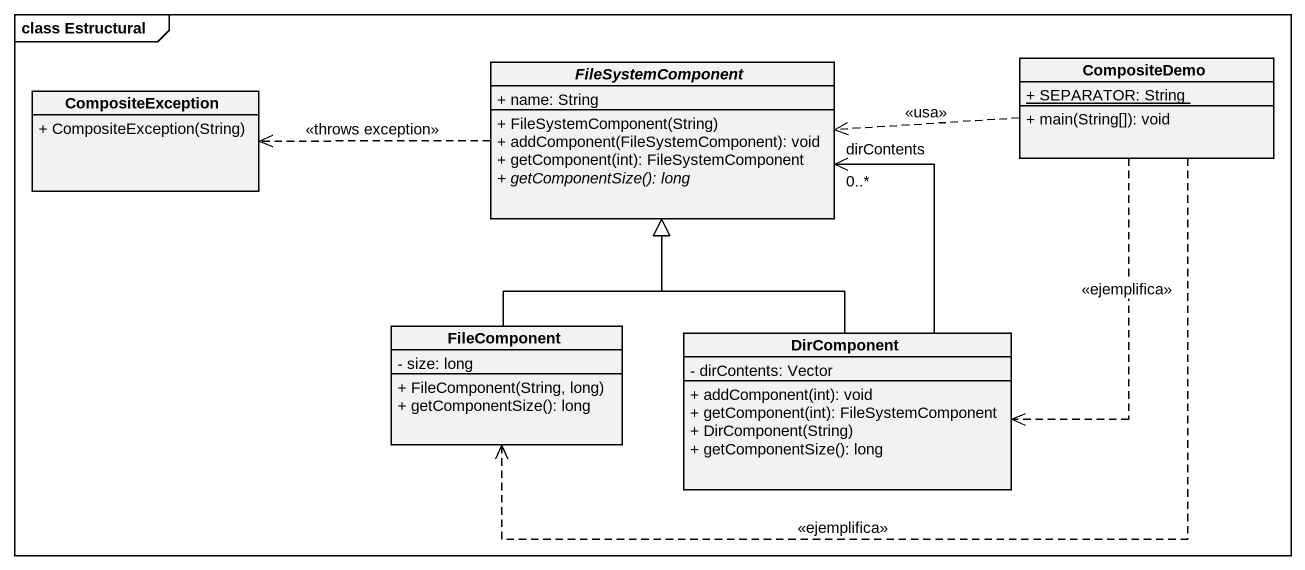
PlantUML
@startuml
mainframe class Estructural
hide circle
hide empty members
skinparam classAttributeIconSize 0
abstract class FileSystemComponent {
  + name: String
  + FileSystemComponent(String)
  + addComponent(FileSystemComponent): void
  + getComponent(int): FileSystemComponent
  {abstract} + getComponentSize(): long
}
class CompositeDemo {
  {static} + SEPARATOR: String
  + main(String[]): void
}
class CompositeException {
  + CompositeException(String)
}
class FileComponent {
  - size: long
  + FileComponent(String, long)
  + getComponentSize(): long
}
class DirComponent {
  - dirContents: Vector
  + addComponent(int): void
  + getComponent(int): FileSystemComponent
  + DirComponent(String)
  + getComponentSize(): long
}
FileSystemComponent .left.> CompositeException : <<throws exception>>
CompositeDemo .left.> FileSystemComponent : <<usa>>
CompositeDemo .left.> FileComponent : <<ejemplifica>>
CompositeDemo ..> DirComponent : <<ejemplifica>>
FileComponent -up-|> FileSystemComponent
DirComponent -up-> "dirContents\n0..*" FileSystemComponent
DirComponent -up-|> FileSystemComponent
@enduml
